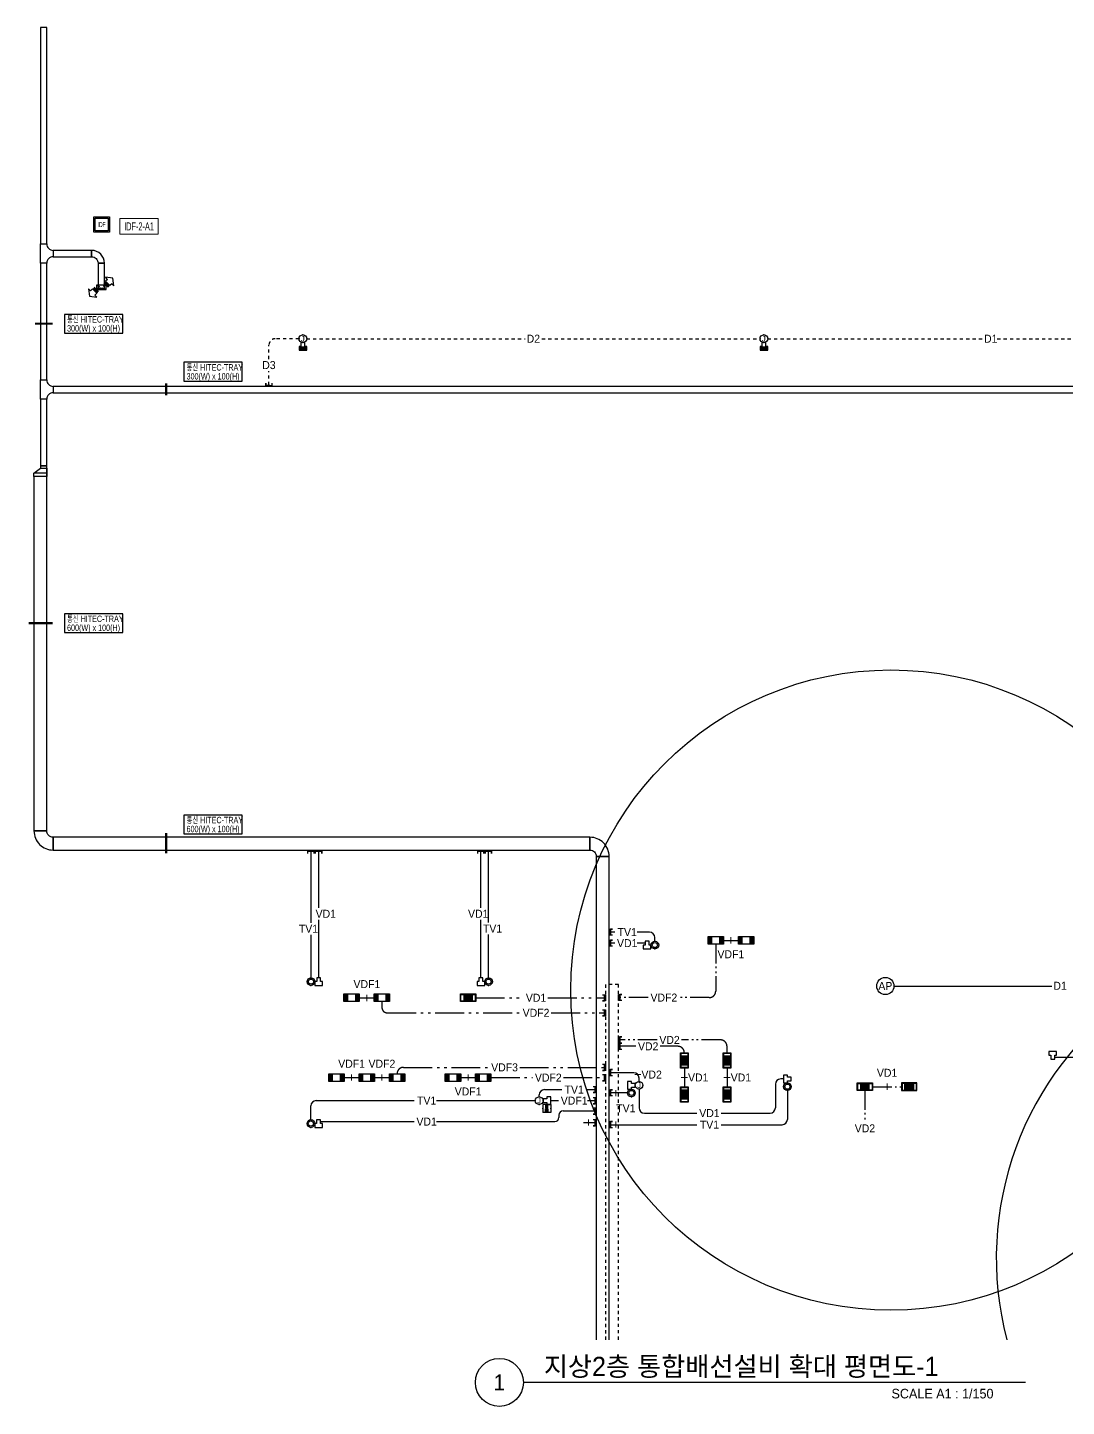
# Model space of a CAD drawing. Header units: millimetres. Extents: x 90978 to 501618, y -355196 to 882030.
# Drawn here: x 274457 to 323131, y -173775 to -109170 of the extents above; entities that cross this region are included whole.
import ezdxf
from ezdxf.enums import TextEntityAlignment as Align

# ---------------------------------------------------------------- set-up
doc = ezdxf.new("R2010")
doc.units = ezdxf.units.MM
doc.header["$LTSCALE"] = 150
doc.set_wipeout_variables(frame=1)
doc.linetypes.add('D1', pattern=[3, 1, -1, 1])
doc.linetypes.add('E6', pattern=[10, 6, -1, 0.5, -1, 0.5, -1])
doc.layers.get('0').update_dxf_attribs({"lineweight": 0})
doc.layers.get('Defpoints').update_dxf_attribs({"color": 163})
for name, color, linetype in [('------07 System Box', 6, 'Continuous'), ('------10 Telecommunication Terminal Board', 3, 'Continuous'), ('------13 Telecommunication Outlet', 3, 'Continuous'), ('------14 Television Outlet', 3, 'Continuous'), ('------19 Communication Etc', 3, 'Continuous'), ('-----20 General Symbol', 3, 'Continuous'), ('-----21 Embeded Wire in Ceiling or Wall', 4, 'Continuous'), ('-----22 Concealed Wire in Floor', 4, 'E6'), ('-----23 Concealed or Exposed Wire', 4, 'D1'), ('-----27 Communication Cable Tray', 2, 'Continuous'), ('-----27 Communication Cable Tray_Access Floor', 1, 'D1'), ('-----29 Indicator', 1, 'Continuous'), ('-----41 Drawing Title', 2, 'Continuous')]:
    doc.layers.add(name, color=color, linetype=linetype)
doc.styles.add('ELEC', font='')
doc.styles.get('ELEC').set_extended_font_data('Dotum')

# ---------------------------------------------------------------- blocks, each defined once
blk = doc.blocks.new('G12')
blk.add_lwpolyline([(-300, 600), (300, 600), (300, 0), (-300, 0)], close=True)
at = {"color": 1}
blk.add_lwpolyline([(-250, 550), (250, 550), (250, 50), (-250, 50)], close=True, dxfattribs=at)
at = {"style": 'ELEC', "width": 0.6}
blk.add_text('IDF', height=200, dxfattribs=at).set_placement((0, 300), align=Align.MIDDLE)
blk = doc.blocks.new('B11')
h = blk.add_hatch(color=256)
h.dxf.hatch_style = 1
h.paths.add_polyline_path([(150, 150), (-150, 150), (-150, -150), (150, -150)])
at = {"linetype": 'Continuous'}
for points in [[(300, -150), (-300, -150), (-300, 150), (300, 150)], [(-150, 150), (150, 150), (150, -150), (-150, -150)]]:
    blk.add_lwpolyline(points, close=True, dxfattribs=at)
at = {"color": 1, "linetype": 'Continuous'}
for points in [[(-280, 130), (-170, 130), (-170, -130), (-280, -130)], [(170, 130), (280, 130), (280, -130), (170, -130)]]:
    blk.add_lwpolyline(points, close=True, dxfattribs=at)
blk = doc.blocks.new('G02')
blk.add_lwpolyline([(150, 150), (75, 150), (75, 300), (-75, 300), (-75, 150), (-150, 150), (-150, 0), (150, 0)], close=True)
blk = doc.blocks.new('G01')
blk.add_hatch(color=256).paths.add_polyline_path([(150, 150), (75, 150), (-75, 150), (-150, 150), (-150, 0), (150, 0)])
blk.add_blockref('G02', (0, 0))
blk = doc.blocks.new('O08')
blk.add_hatch(color=256).paths.add_polyline_path([(120, 51), (-120, 51), (-120, 0), (120, 0)])
blk.add_lwpolyline([(120, 127.5), (120, 0), (-120, 0), (-120, 127.5), (-120, 51), (120, 51)])
blk = doc.blocks.new('O04')
blk.add_circle((0, 0), 150)
for p in [(-150, 0), (0, 150), (150, 0), (0, -150)]:
    blk.add_point(p)
at = {"style": 'ELEC'}
blk.add_text('J', height=214, dxfattribs=at).set_placement((0, 0), align=Align.MIDDLE)
blk = doc.blocks.new('A$C69d3834d')
at = {"layer": '------19 Communication Etc', "color": 3}
blk.add_circle((404, 404), 404, dxfattribs=at)
at = {"layer": 'Defpoints'}
blk.add_circle((663, 215), 15000, dxfattribs=at)
at = {"layer": '------19 Communication Etc', "style": 'ELEC'}
blk.add_text('AP', height=375, dxfattribs=at).set_placement((404, 404, 0), align=Align.MIDDLE_CENTER)
blk = doc.blocks.new('C02-1')
at = {"layer": '------14 Television Outlet', "color": 3, "linetype": 'Continuous'}
for radius in [150, 100]:
    blk.add_circle((0, 150), radius, dxfattribs=at)
at = {"layer": '------14 Television Outlet', "color": 3}
for p in [(-150, 150), (0, 300), (0, 0), (150, 150)]:
    blk.add_point(p, dxfattribs=at)
blk = doc.blocks.new('A$C2c78cba1')
at = {"layer": '------07 System Box'}
h = blk.add_hatch(color=256, dxfattribs=at)
h.dxf.hatch_style = 1
h.paths.add_polyline_path([(367, 790), (56, 790), (56, 56), (367, 56)])
h = blk.add_hatch(color=256, dxfattribs=at)
h.dxf.hatch_style = 1
h.paths.add_polyline_path([(1637, 790), (1327, 790), (1327, 56), (1637, 56)])
at = {"layer": '------07 System Box', "linetype": 'Continuous'}
for points in [[(1694, 0), (0, 0), (0, 847), (1694, 847)], [(423, 847), (1270, 847), (1270, 0), (423, 0)]]:
    blk.add_lwpolyline(points, close=True, dxfattribs=at)
at = {"layer": '------07 System Box', "color": 1, "linetype": 'Continuous'}
for points in [[(56, 790), (367, 790), (367, 56), (56, 56)], [(1327, 790), (1637, 790), (1637, 56), (1327, 56)]]:
    blk.add_lwpolyline(points, close=True, dxfattribs=at)
blk = doc.blocks.new('광포트_1')
at = {"ltscale": 0.7}
h = blk.add_hatch(color=254, dxfattribs=at)
h.dxf.hatch_style = 1
h.paths.add_polyline_path([(44, 285), (-44, 285), (-44, 159), (44, 159)])
h.paths.add_polyline_path([(44, 141), (-44, 141), (-44, 15), (44, 15)])
at = {"linetype": 'Continuous'}
for p, q in [((-150, 300), (150, 300)), ((-150, 0), (-150, 300)), ((-150, 0), (150, 0)), ((150, 0), (150, 300))]:
    blk.add_line(p, q, dxfattribs=at)
for points in [[(-44, 159), (-44, 285), (44, 285), (44, 159)], [(-44, 141), (-44, 15), (44, 15), (44, 141)]]:
    blk.add_lwpolyline(points, close=True, dxfattribs=at)
for p in [(-150, 150), (0, 285), (0, 0), (150, 150)]:
    blk.add_point(p, dxfattribs=at)
blk = doc.blocks.new('O03')
at = {"linetype": 'Continuous'}
for p, q in [((-101, 101), (101, -101)), ((-74, 127), (127, -74)), ((-48, 154), (154, -48)), ((-27, 366), (69, 270)), ((-27, 366), (321, 321)), ((69, 270), (-21, 180)), ((-21, 180), (180, -21)), ((270, 69), (180, -21)), ((270, 69), (366, -27)), ((321, 321), (366, -27))]:
    blk.add_line(p, q, dxfattribs=at)

msp = doc.modelspace()

# ---------------------------------------------------------------- linework, layer by layer
at = {"layer": '-----21 Embeded Wire in Ceiling or Wall'}
for p, q in [((287736.57605, -151114.22461), (287736.57605, -147718.88)), ((288096.21429, -150411.55453), (288096.21429, -147707.71283)), ((295696.21429, -150411.55453), (295696.21429, -147707.71283)), ((296056.21429, -151103.05745), (296056.21429, -147707.71283)), ((288096.21429, -153690.00128), (288096.21429, -150974.81776)), ((295696.21429, -153690.00128), (295696.21429, -150974.81776)), ((287736.57605, -153701.16845), (287736.57605, -151677.48784)), ((296056.21429, -153690.00128), (296056.21429, -151666.32068)), ((301967.79046, -151553.81868), (301705.26747, -151553.81868)), ((303596.55258, -151553.81868), (303011.88815, -151553.81868)), ((303846.55258, -151979.24747), (303846.55258, -151803.81868)), ((301967.79046, -152069.24747), (301705.26747, -152069.24747)), ((303396.55258, -152069.24747), (303011.88815, -152069.24747)), ((315049.86358, -154077.74507), (322448.21891, -154077.74507)), ((322583.35541, -157408.12588), (326952.96752, -157408.12588)), ((302856.83233, -158137.52581), (301705.26747, -158137.52581)), ((303106.83233, -158547.52581), (303106.83233, -158387.52581)), ((303106.83233, -158907.52581), (303106.83233, -159780.89553)), ((309494.34065, -158682.96129), (309494.34065, -159780.89553)), ((309876.83233, -158432.96129), (309744.34065, -158432.96129)), ((287981.05653, -159446.55992), (292570.82487, -159446.55992)), ((293614.92256, -159446.55992), (298246.83408, -159446.55992)), ((298426.83233, -159267.35319), (298426.83233, -159179.99296)), ((298676.83233, -158929.99296), (299483.92356, -158929.99296)), ((298966.83233, -159447.35319), (299327.71596, -159447.35319)), ((300622.66168, -158929.99296), (301105.26747, -158929.99296)), ((300684.22885, -159447.35319), (301105.26747, -159447.35319)), ((302566.83233, -159085.91248), (301705.26747, -159085.91248)), ((310056.83312, -158972.96129), (310056.83312, -160323.67324)), ((287731.05653, -160340.00064), (287731.05653, -159696.55992)), ((299353.97, -160131.36502), (299353.97, -160230.00064)), ((299553.97, -159931.36502), (301105.26747, -159931.36502)), ((303356.83233, -160030.89553), (305821.78104, -160030.89553)), ((306960.51916, -160030.89553), (309244.34065, -160030.89553)), ((288181.05653, -160430.00064), (292570.82487, -160430.00064)), ((293614.92256, -160430.00064), (299153.97, -160430.00064)), ((300508.64353, -160477.74507), (301105.26747, -160477.74507)), ((301705.26747, -160573.67324), (305821.78104, -160573.67324)), ((306960.51916, -160573.67324), (309806.83312, -160573.67324))]:
    msp.add_line(p, q, dxfattribs=at)
for centre, radius, start, end in [((303596.55258, -151803.81868), 250, 0, 90), ((302856.83233, -158387.52581, 0), 250, 0, 90), ((309744.34065, -158682.96129), 250, 90, 180), ((287981.05653, -159696.55992), 250, 90, 180), ((298676.83233, -159179.99296), 250, 90, 180), ((299553.97, -160131.36502), 200, 90, 180), ((303356.83233, -159780.89553, 0), 250, 180, 270), ((309244.34065, -159780.89553), 250, 270, 0), ((299153.97, -160230.00064), 200, 270, 0), ((309806.83312, -160323.67324), 250, 270, 0)]:
    msp.add_arc(centre, radius, start, end, dxfattribs=at)
at = {"layer": '-----22 Concealed Wire in Floor'}
for p, q in [((306698.81719, -152118.12524), (306698.81719, -154318.12524)), ((307058.81719, -151938.12524), (307758.81719, -151938.12524)), ((303530.81484, -154618.12524), (302141.46681, -154618.12524)), ((306398.81719, -154618.12524), (304981.96816, -154618.12524)), ((303952.02244, -156603.12524), (302141.46681, -156603.12524)), ((302952.02244, -156903.12524), (302141.46681, -156903.12524)), ((304928.81719, -156903.12524), (304090.76056, -156903.12524)), ((306928.81719, -156603.12524), (305090.76056, -156603.12524)), ((307228.81719, -157203.12524), (307228.81719, -156903.12524)), ((305228.81719, -157923.12524), (305228.81719, -158803.12524)), ((307228.81719, -157923.12524), (307228.81719, -158803.12524)), ((314050.69047, -158794.06783), (315406.94391, -158794.06783)), ((313690.69047, -158974.06783), (313690.69047, -160465.31653))]:
    msp.add_line(p, q, dxfattribs=at)
at = {"layer": '-----22 Concealed Wire in Floor', "ltscale": 1.5}
for p, q in [((289998.81719, -154628.12653), (290697.1219, -154627.98195)), ((291057.1219, -154807.98195), (291057.1219, -155081.58875)), ((295457.12265, -154627.98195), (297698.0755, -154627.98195)), ((298835.79598, -154627.98195), (301541.46681, -154627.98195)), ((291307.1219, -155331.58875), (297541.8679, -155331.58875)), ((298993.02122, -155331.58875), (301541.46681, -155331.58875)), ((292068.81719, -157888.12653), (296065.81484, -157888.12653)), ((297515.95052, -157888.12653), (301541.46681, -157888.12653)), ((289288.81719, -158368.12653), (289988.81719, -158368.12653)), ((290708.81719, -158368.12653), (291408.81719, -158368.12653)), ((294748.81719, -158368.12653), (295448.81719, -158368.12653)), ((296168.81719, -158368.12653), (298115.81484, -158368.12653)), ((299566.96816, -158368.12653), (301541.46681, -158368.12653))]:
    msp.add_line(p, q, dxfattribs=at)
at = {"layer": '-----22 Concealed Wire in Floor'}
for centre, start, end in [((306398.81719, -154318.12524), 270, 0), ((304928.81719, -157203.12524), 0, 90), ((306928.81719, -156903.12524), 0, 90)]:
    msp.add_arc(centre, 300, start, end, dxfattribs=at)
at = {"layer": '-----22 Concealed Wire in Floor', "ltscale": 1.5}
for centre, radius, start, end in [((291307.1219, -155081.58875), 250, 180, 270), ((292068.81719, -158188.12653), 300, 90, 180)]:
    msp.add_arc(centre, radius, start, end, dxfattribs=at)
at = {"layer": '-----23 Concealed or Exposed Wire'}
for p, q in [((287174.74101, -123748.12653), (286064.74101, -123748.12653)), ((287534.74101, -123748.12653), (297769.04343, -123748.12653)), ((298553.64316, -123748.12653), (308774.74101, -123748.12653)), ((309134.74101, -123748.12653), (319198.87888, -123748.12653)), ((319888.83818, -123748.12653), (330034.41193, -123748.12653)), ((285764.74101, -124701.7377), (285764.74101, -124048.12653)), ((285764.74101, -125918.07852), (285764.74101, -125265.00093))]:
    msp.add_line(p, q, dxfattribs=at)
msp.add_arc((286064.74101, -124048.12653), 300, 90, 180, dxfattribs=at)
at = {"layer": '-----27 Communication Cable Tray', "elevation": 0}
for points in [[(275057.35505, -109169.93325), (275057.35505, -119308.63944), (275357.35505, -119308.63944), (275357.35505, -109169.93325)], [(277457.35505, -119608.63944), (275657.35505, -119608.63944), (275657.35505, -119908.63944), (277457.35505, -119908.63944)], [(275057.35505, -120208.63944), (275057.35505, -125679.27852), (275357.35505, -125679.27852), (275357.35505, -120208.63944)], [(277757.35505, -120208.63944), (277757.35505, -121438.12396), (278057.35505, -121438.12396), (278057.35505, -120208.63944)], [(275657.35505, -126279.27852), (343490.91056, -126279.27852), (343490.91056, -125979.27852), (275657.35505, -125979.27852)], [(275057.35505, -126579.27852), (275057.35505, -129698.85605), (275357.35505, -129698.85605), (275357.35505, -126579.27852)], [(275357.35505, -146807.71283), (275357.35505, -130198.85605), (274757.35505, -130198.85605), (274757.35505, -146807.71283)], [(300805.26747, -147107.71283), (275657.35505, -147107.71283), (275657.35505, -147707.71283), (300805.26747, -147707.71283)]]:
    msp.add_lwpolyline(points, close=True, dxfattribs=at)
for points in [[(275357.35505, -120208.63944), (275057.35505, -120208.63944), (275057.35505, -120208.63944), (275057.35505, -119308.63944), (275357.35505, -119308.63944, 0.4142135624), (275657.35505, -119608.63944), (275657.35505, -119908.63944), (275657.35505, -119908.63944, 0.4142135624)], [(277457.35505, -119908.63944), (277457.35505, -119908.63944, -0.4142135624), (277757.35505, -120208.63944), (277757.35505, -120208.63944), (278057.35505, -120208.63944, 0.4142135624), (277457.35505, -119608.63944)], [(275357.35505, -126579.27852), (275057.35505, -126579.27852), (275057.35505, -126579.27852), (275057.35505, -125679.27852), (275357.35505, -125679.27852, 0.4142135624), (275657.35505, -125979.27852), (275657.35505, -126279.27852), (275657.35505, -126279.27852, 0.4142135624)], [(275657.35505, -147107.71283), (275657.35505, -147107.71283, -0.4142135624), (275357.35505, -146807.71283), (275357.35505, -146807.71283), (274757.35505, -146807.71283, 0.4142135624), (275657.35505, -147707.71283)], [(300805.26747, -147707.71283), (300805.26747, -147707.71283, -0.4142135624), (301105.26747, -148007.71283), (301105.26747, -148007.71283), (301705.26747, -148007.71283, 0.4142135624), (300805.26747, -147107.71283)]]:
    msp.add_lwpolyline(points, format="xyb", close=True, dxfattribs=at)
at = {"layer": '-----27 Communication Cable Tray', "color": 1, "elevation": 0}
msp.add_lwpolyline([(277682.35505, -121238.12396), (277682.35505, -121438.12396), (278132.35505, -121438.12396), (278132.35505, -121238.12396), (277682.35505, -121238.12396)], dxfattribs=at)
at = {"layer": '-----27 Communication Cable Tray', "color": 1, "linetype": 'D1', "elevation": 0}
for points in [[(277682.35505, -121238.12396), (278132.35505, -121438.12396)], [(278132.35505, -121238.12396), (277682.35505, -121438.12396)]]:
    msp.add_lwpolyline(points, dxfattribs=at)
at = {"layer": '-----27 Communication Cable Tray', "elevation": 0}
for points in [[(277732.35505, -121388.12396), (277732.35505, -121438.12396), (278082.35505, -121438.12396), (278082.35505, -121388.12396), (277732.35505, -121388.12396)], [(277807.35505, -121288.12396), (277757.35505, -121288.12396), (277757.35505, -121388.12396), (278057.35505, -121388.12396), (278057.35505, -121288.12396), (278007.35505, -121288.12396)], [(275357.35505, -130198.85605), (275357.35505, -129698.85605), (275057.35505, -129698.85605), (275057.35505, -129818.25495), (275357.35505, -129818.25495), (275357.35505, -130051.21241), (274757.35505, -130051.21241), (275057.35505, -129818.25495), (275357.35505, -129818.25495), (275357.35505, -130198.85605), (274757.35505, -130198.85605), (274757.35505, -130051.21241)], [(301705.26747, -170650.00064), (301705.26747, -148007.71283), (301105.26747, -148007.71283), (301105.26747, -170650.00064)]]:
    msp.add_lwpolyline(points, dxfattribs=at)
at = {"layer": '-----27 Communication Cable Tray_Access Floor'}
msp.add_lwpolyline([(302141.46681, -170650.00064), (302141.46681, -154004.67645), (301541.46681, -154004.67645), (301541.46681, -170650.00064)], dxfattribs=at)
at = {"layer": '-----29 Indicator', "elevation": 0}
for points in [[(307408.81719, -153088.12524, 0, 0, 0), (307408.81719, -152088.12524, 45, 45, 0), (307408.81719, -151788.12524, 0, 0, 0)], [(290355.40518, -153489.24271, 0, 0, 0), (290355.40518, -154489.24271, 45, 45, 0), (290355.40518, -154789.24271, 0, 0, 0)], [(289638.81719, -157218.12653, 0, 0, 0), (289638.81719, -158218.12653, 45, 45, 0), (289638.81719, -158518.12653, 0, 0, 0)], [(291058.81719, -157218.12653, 0, 0, 0), (291058.81719, -158218.12653, 45, 45, 0), (291058.81719, -158518.12653, 0, 0, 0)], [(314728.81719, -157644.06783, 0, 0, 0), (314728.81719, -158644.06783, 45, 45, 0), (314728.81719, -158944.06783, 0, 0, 0)], [(295098.81719, -159518.12653, 0, 0, 0), (295098.81719, -158518.12653, 45, 45, 0), (295098.81719, -158218.12653, 0, 0, 0)], [(304197.13, -158225.39377, 0, 0, 0), (303197.13, -158225.39377, 45, 45, 0), (302897.13, -158225.39377, 0, 0, 0)], [(302890.06106, -159798.08656, 0, 0, 0), (302013.908, -159798.08656, 0, 0, 0), (302013.908, -159243.62174, 45, 45, 0), (302013.908, -158943.62174, 0, 0, 0)], [(306378.81719, -158363.12524, 0, 0, 0), (305378.81719, -158363.12524, 45, 45, 0), (305078.81719, -158363.12524, 0, 0, 0)], [(308378.81719, -158363.12524, 0, 0, 0), (307378.81719, -158363.12524, 45, 45, 0), (307078.81719, -158363.12524, 0, 0, 0)], [(300734.83897, -161037.74507, 0, 0, 0), (300734.83897, -160627.74507, 45, 45, 0), (300734.83897, -160327.74507, 0, 0, 0)], [(302890.06106, -161271.0856, 0, 0, 0), (302013.908, -161271.0856, 0, 0, 0), (302013.908, -160716.62078, 45, 45, 0), (302013.908, -160416.62078, 0, 0, 0)]]:
    msp.add_lwpolyline(points, format="xyseb", dxfattribs=at)
at = {"layer": '-----41 Drawing Title', "color": 7}
msp.add_line((321213.55961, -172650.00064), (297686.44039, -172650.00064), dxfattribs=at)
msp.add_circle((296561.44039, -172650.00064), 1125, dxfattribs=at)
at = {"color": 1}
msp.add_lwpolyline([(278779.67266, -118855.62332), (280579.29766, -118855.62332), (280579.29766, -118113.12332), (278779.67266, -118113.12332)], close=True, dxfattribs=at)
at = {"layer": 'Defpoints'}
msp.add_arc((334845.89868, -166816.41441), 15000, 345.1924938859, 194.8075061141, dxfattribs=at)

# ---------------------------------------------------------------- block references
at = {"layer": '------07 System Box', "xscale": 1.2, "yscale": 1.2, "zscale": 1.2}
msp.add_blockref('B11', (295097.12265, -154627.98195), dxfattribs=at)
at = {"layer": '------07 System Box', "yscale": 1.2, "zscale": 1.2}
for p, xscale, rotation in [((305228.81719, -157563.12524), 1.2, 270), ((307228.81719, -157563.12524), 1.2, 270), ((305228.81719, -159163.12524), 1.2, 270), ((307228.81719, -159163.12524), 1.2, 270), ((313690.69047, -158794.06783), 1.2, 180), ((315766.94391, -158794.06783), -1.2, 180)]:
    msp.add_blockref('B11', p, dxfattribs=dict(at, xscale=xscale, rotation=rotation))
at = {"layer": '------10 Telecommunication Terminal Board', "xscale": 1.2, "yscale": 1.2, "zscale": 1.2}
msp.add_blockref('G12', (277928.81798, -118758.12332), dxfattribs=at)
at = {"layer": '------13 Telecommunication Outlet', "xscale": 1.2, "yscale": 1.2, "zscale": 1.2}
for name, p in [('G01', (287354.74101, -124288.12653)), ('G01', (308954.74101, -124288.12653)), ('G02', (303486.55258, -152339.24747)), ('G02', (288096.21429, -154050.00128)), ('G02', (295696.21429, -154050.00128)), ('G02', (288091.05653, -160700.00064))]:
    msp.add_blockref(name, p, dxfattribs=at)
at = {"layer": '------13 Telecommunication Outlet'}
for name, p, xscale, yscale, zscale, rotation in [('G02', (322493.35541, -157138.12588), 1.2, 1.2, 1.2, 180), ('G02', (309876.83312, -158432.96129), 1.2, 1.2, 1.2, 270), ('G02', (302566.83233, -158727.52581), 1.2, 1.2, 1.2, 269.9999999999999), ('G02', (298966.83233, -159447.35319), 1.2, 1.2, 1.2, 89.99999999999999), ('광포트_1', (298781.29258, -159627.35319), 1.236931687685291, 1.236931687685291, 1.236931687685291, 180)]:
    msp.add_blockref(name, p, dxfattribs=dict(at, xscale=xscale, yscale=yscale, zscale=zscale, rotation=rotation))
at = {"layer": '------14 Television Outlet', "xscale": 1.199999999953434, "yscale": 1.199999999953434, "zscale": 1.199999999953434}
for p in [(303846.55258, -152339.24747), (287736.21429, -154050.00128), (296056.21429, -154050.00128), (287731.05653, -160700.00064)]:
    msp.add_blockref('C02-1', p, dxfattribs=at)
at = {"layer": '------14 Television Outlet', "xscale": 1.199999999953434, "yscale": 1.199999999953434, "zscale": 1.199999999953434, "rotation": 270}
for p in [(302566.83233, -159087.52581), (309876.83312, -158792.96129)]:
    msp.add_blockref('C02-1', p, dxfattribs=at)
at = {"layer": '-----20 General Symbol', "xscale": 1.2, "yscale": 1.2, "zscale": 1.2}
for p in [(287354.74101, -123748.12653), (308954.74101, -123748.12653), (303106.83233, -158727.52581), (298426.83233, -159447.35319)]:
    msp.add_blockref('O04', p, dxfattribs=at)
at = {"layer": '-----21 Embeded Wire in Ceiling or Wall', "xscale": 1.199999999953434, "yscale": 1.199999999953434, "zscale": 1.199999999953434}
for p, rotation in [((287736.57605, -147718.88), 180), ((288096.21429, -147707.71283), 180), ((295696.21429, -147707.71283), 180), ((296056.21429, -147707.71283), 180), ((301705.26747, -151553.81868), 270), ((301705.26747, -152069.24747), 270), ((301705.26747, -158137.52581), 270), ((301105.26747, -158929.99296), 89.99999999999999), ((301105.26747, -159447.35319), 89.99999999999999), ((301705.26747, -159085.91248), 270), ((301105.26747, -159931.36502), 89.99999999999999), ((301105.26747, -160477.74507), 89.99999999999999), ((301705.26747, -160573.67324), 270)]:
    msp.add_blockref('O08', p, dxfattribs=dict(at, rotation=rotation))
at = {"layer": '-----22 Concealed Wire in Floor', "ltscale": 1.5, "xscale": 1.199999999953434, "yscale": 1.199999999953434, "zscale": 1.199999999953434}
for p, rotation in [((301541.46681, -154627.98195), 89.99999999999999), ((302141.46681, -154618.12524), 270), ((301541.46681, -155331.58875), 89.99999999999999), ((302141.46681, -156603.12524), 270), ((302141.46681, -156903.12524), 270), ((301541.46681, -157888.12653), 89.99999999999999), ((301541.46681, -158368.12653), 89.99999999999999)]:
    msp.add_blockref('O08', p, dxfattribs=dict(at, rotation=rotation))
at = {"layer": '-----23 Concealed or Exposed Wire', "xscale": 1.199999999953434, "yscale": 1.199999999953434, "zscale": 1.199999999953434}
msp.add_blockref('O08', (285764.74101, -125979.27852), dxfattribs=at)
at = {"layer": '-----23 Concealed or Exposed Wire'}
msp.add_blockref('A$C69d3834d', (314242.49573, -154481.429), dxfattribs=at)
at = {"layer": '-----27 Communication Cable Tray', "xscale": -1}
for p, rotation in [((277682.35505, -121438.12396, 0), 90), ((278132.35505, -121238.12396, 0), 270)]:
    msp.add_blockref('O03', p, dxfattribs=dict(at, rotation=rotation))
at = {"xscale": 0.4251428587433494, "yscale": 0.4251428587433494, "zscale": 0.4251428587433494}
for p in [(306338.81719, -152118.12524), (307758.81719, -152118.12524), (289278.81719, -154808.12653), (290697.1219, -154807.98195), (288568.81719, -158548.12653), (289988.81719, -158548.12653), (291408.81719, -158548.12653), (294028.81719, -158548.12653), (295448.81719, -158548.12653)]:
    msp.add_blockref('A$C2c78cba1', p, dxfattribs=at)

# ---------------------------------------------------------------- texts
at = {"layer": '------10 Telecommunication Terminal Board', "style": 'ELEC', "width": 0.7}
msp.add_text('IDF-2-A1', height=375, dxfattribs=at).set_placement((279679.48516, -118484.37332), align=Align.MIDDLE_CENTER)
at = {"layer": '-----21 Embeded Wire in Ceiling or Wall', "style": 'ELEC'}
for s, p in [('VD1', (288429.93507, -150692.91936)), ('VD1', (295572.1623, -150692.91936)), ('TV1', (287617.77898, -151395.58944)), ('TV1', (296242.60106, -151384.42227)), ('TV1', (302550.91003, -151553.81868)), ('VD1', (302550.91003, -152069.24747)), ('VDF1', (290355.40518, -153989.24271)), ('D1', (322833.91649, -154066.02185)), ('VD2', (303697.13, -158225.39377)), ('TV1', (300067.04312, -158929.99296)), ('TV1', (293153.94443, -159446.55992)), ('VDF1', (300067.04312, -159447.35319)), ('TV1', (302488.41539, -159808.65761)), ('VD1', (306404.9006, -160030.89553)), ('VD1', (293153.94443, -160430.00064)), ('TV1', (306404.9006, -160573.67324))]:
    msp.add_text(s, height=375, dxfattribs=at).set_placement(p, align=Align.MIDDLE_CENTER)
at = {"layer": '-----22 Concealed Wire in Floor', "ltscale": 1.5, "style": 'ELEC'}
for s, p in [('VDF1', (307408.81719, -152588.12524)), ('VD1', (298281.19506, -154627.98195)), ('VDF2', (304270.142, -154618.12524)), ('VDF2', (298281.19506, -155331.58875)), ('VD2', (303535.142, -156903.12524)), ('VD2', (304535.142, -156603.12524)), ('VDF1', (289638.81719, -157718.12653)), ('VDF2', (291058.81719, -157718.12653)), ('VDF3', (296805.142, -157888.12653)), ('VDF2', (298855.142, -158368.12653)), ('VD1', (305878.81719, -158363.12524)), ('VD1', (307878.81719, -158363.12524)), ('VD1', (314728.81719, -158144.06783)), ('VDF1', (295098.81719, -159018.12653)), ('VD2', (313690.69047, -160746.68135))]:
    msp.add_text(s, height=375, dxfattribs=at).set_placement(p, align=Align.MIDDLE_CENTER)
at = {"layer": '-----23 Concealed or Exposed Wire', "style": 'ELEC'}
for s, p in [('D2', (298154.74101, -123748.12653)), ('D1', (319584.57647, -123748.12653)), ('D3', (285764.74101, -124983.10252))]:
    msp.add_text(s, height=375, dxfattribs=at).set_placement(p, align=Align.MIDDLE_CENTER)
at = {"layer": '-----41 Drawing Title', "color": 2, "style": 'ELEC'}
msp.add_text('지상2층 통합배선설비 확대 평면도-1', height=900, dxfattribs=at).set_placement((298645.017, -172350.00064))
at = {"layer": '-----41 Drawing Title', "color": 7, "style": 'ELEC'}
msp.add_text('1', height=750, dxfattribs=at).set_placement((296561.44039, -172650.00064), align=Align.MIDDLE)
at = {"layer": '-----41 Drawing Title', "style": 'ELEC'}
msp.add_text('SCALE A1 : 1/150', height=450, dxfattribs=at).set_placement((319713.55961, -173400.00064), align=Align.RIGHT)

# ---------------------------------------------------------------- wipeouts: each hides what was drawn before it
at = {"color": 1}
for points in [[(276187.61468, -123486.14911), (278917.53327, -123486.14911), (278917.53327, -122606.14911), (276187.61468, -122606.14911)], [(276187.61468, -137514.49403), (278917.53327, -137514.49403), (278917.53327, -136634.49403), (276187.61468, -136634.49403)]]:
    msp.add_wipeout(points, dxfattribs=at).translate(0, 0, 0)

# ---------------------------------------------------------------- next in the draw order: linework, layer by layer
at = {"layer": '------10 Telecommunication Terminal Board', "color": 1, "elevation": 0}
for points in [[(276187.61468, -123486.14911), (278917.53327, -123486.14911), (278917.53327, -122606.14911), (276187.61468, -122606.14911)], [(276187.61468, -137514.49403), (278917.53327, -137514.49403), (278917.53327, -136634.49403), (276187.61468, -136634.49403)]]:
    msp.add_lwpolyline(points, close=True, dxfattribs=at)
at = {"layer": '-----29 Indicator', "elevation": 0}
for points in [[(276187.61468, -123046.14911, 0, 0, 0), (275637.81149, -123046.14911, 100, 100, 0), (274801.14917, -123046.14911, 100, 100, 0)], [(276187.61468, -137074.49403, 0, 0, 0), (275637.81149, -137074.49403, 100, 100, 0), (274506.89862, -137074.49403, 100, 100, 0)]]:
    msp.add_lwpolyline(points, format="xyseb", dxfattribs=at)

# ---------------------------------------------------------------- next in the draw order: texts
at = {"layer": '------10 Telecommunication Terminal Board', "style": 'ELEC', "width": 0.7}
for s, p in [('통신 HITEC-TRAY', (276307.57398, -122841.14911, 0)), ('300(W) x 100(H)', (276307.57398, -123261.14911, 0)), ('통신 HITEC-TRAY', (276307.57398, -136869.49403, 0)), ('600(W) x 100(H)', (276307.57398, -137289.49403, 0))]:
    msp.add_text(s, height=300, dxfattribs=at).set_placement(p, align=Align.MIDDLE_LEFT)

# ---------------------------------------------------------------- next in the draw order: wipeouts: each hides what was drawn before it
at = {"color": 1}
for points in [[(281785.82225, -125734.49403), (284515.74083, -125734.49403), (284515.74083, -124854.49403), (281785.82225, -124854.49403)], [(281785.82225, -146944.49403), (284515.74083, -146944.49403), (284515.74083, -146064.49403), (281785.82225, -146064.49403)]]:
    msp.add_wipeout(points, dxfattribs=at)

# ---------------------------------------------------------------- next in the draw order: linework, layer by layer
at = {"layer": '------10 Telecommunication Terminal Board', "color": 1, "elevation": 0}
for points in [[(281785.82225, -125734.49403), (284515.74083, -125734.49403), (284515.74083, -124854.49403), (281785.82225, -124854.49403)], [(281785.82225, -146944.49403), (284515.74083, -146944.49403), (284515.74083, -146064.49403), (281785.82225, -146064.49403)]]:
    msp.add_lwpolyline(points, close=True, dxfattribs=at)
at = {"layer": '-----29 Indicator', "elevation": 0}
for points in [[(281785.8941, -125294.49398, 0, 0, 0), (280947.84609, -125295.01759, 0, 0, 0), (280947.84609, -125844.82079, 100, 100, 0), (280947.84609, -126405.73365, 100, 100, 0)], [(281785.8941, -146504.49398, 0, 0, 0), (280947.84609, -146505.01759, 0, 0, 0), (280947.84609, -146904.82079, 100, 100, 0), (280947.84609, -147865.73365, 100, 100, 0)]]:
    msp.add_lwpolyline(points, format="xyseb", dxfattribs=at)

# ---------------------------------------------------------------- next in the draw order: texts
at = {"layer": '------10 Telecommunication Terminal Board', "style": 'ELEC', "width": 0.7}
for s, p in [('통신 HITEC-TRAY', (281905.78154, -125089.49403)), ('300(W) x 100(H)', (281905.78154, -125509.49403)), ('600(W) x 100(H)', (281905.78154, -146719.49403)), ('통신 HITEC-TRAY', (281905.78154, -146299.49403))]:
    msp.add_text(s, height=300, dxfattribs=at).set_placement(p, align=Align.MIDDLE_LEFT)

doc.saveas('drawing.dxf')
